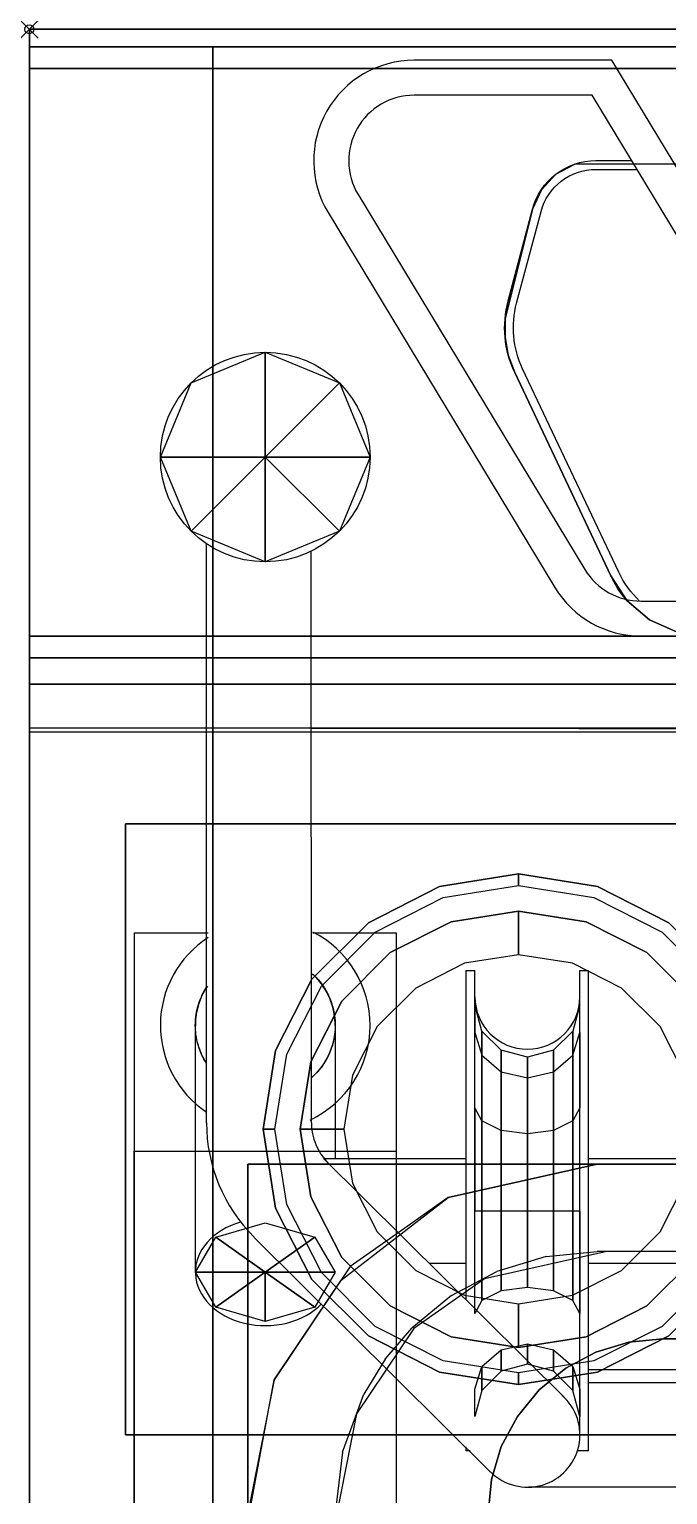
# Model space of a CAD drawing. Extents: x -1 to 430, y -1295 to 1.
# Drawn here: x 0 to 73.1, y -167.9 to 0 of the extents above; entities that cross this region are included whole.
import ezdxf

# ---------------------------------------------------------------- set-up
doc = ezdxf.new("R2010")
doc.units = 0
doc.header["$PDMODE"] = 35
doc.header["$PDSIZE"] = 1
doc.layers.get('0').update_dxf_attribs({"lineweight": 13})
for name, color, linetype in [('IQ_200_2D', 1, 'Continuous'), ('IQ_200_3D', 1, 'Continuous'), ('IQ_204_2D', 7, 'Continuous'), ('IQ_INS_3D', 3, 'Continuous')]:
    doc.layers.add(name, color=color, linetype=linetype)

# ---------------------------------------------------------------- blocks, each defined once
blk = doc.blocks.new('ELE-MC-BODY400X250')
at = {"layer": 'IQ_200_2D'}
for p, q in [((0, 0), (400, 0)), ((0, -855), (0, 0))]:
    blk.add_line(p, q, dxfattribs=at)
at = {"layer": 'IQ_200_3D'}
for points, invisible_edges in [([(0, -0.34, 862.22), (0, 0, 860.5), (400, 0, 860.5), (400, -0.34, 862.22)], 8), ([(0, 0, 853.7), (0, -0.13, 852.81), (400, -0.13, 852.81), (400, 0, 853.7)], 2), ([(0, -0.13, 852.81), (0, -0.54, 852.01), (400, -0.54, 852.01), (400, -0.13, 852.81)], 10), ([(0, -1.32, 863.68), (0, -0.34, 862.22), (400, -0.34, 862.22), (400, -1.32, 863.68)], 10), ([(0, -0.54, 852.01), (0, -1.19, 851.39), (400, -1.19, 851.39), (400, -0.54, 852.01)], 10), ([(0, -1.19, 851.39), (0, -2, 851), (400, -2, 851), (400, -1.19, 851.39)], 8), ([(0, -2.78, 864.66), (0, -1.32, 863.68), (400, -1.32, 863.68), (400, -2.78, 864.66)], 10), ([(0, -4.5, 865), (0, -2.78, 864.66), (400, -2.78, 864.66), (400, -4.5, 865)], 2), ([(0, -71.6, 864.58), (0, -69.5, 865), (400, -69.5, 865), (400, -71.6, 864.58)], 8), ([(0, -73.39, 863.39), (0, -71.6, 864.58), (400, -71.6, 864.58), (400, -73.39, 863.39)], 10), ([(0, -74.58, 861.6), (0, -73.39, 863.39), (400, -73.39, 863.39), (400, -74.58, 861.6)], 10), ([(0, -75, 859.5), (0, -74.58, 861.6), (400, -74.58, 861.6), (400, -75, 859.5)], 2), ([(0, -75.45, 854.59), (0, -75, 856.7), (400, -75, 856.7), (400, -75.45, 854.59)], 8), ([(0, -76.64, 852.78), (0, -75.45, 854.59), (400, -75.45, 854.59), (400, -76.64, 852.78)], 10), ([(0, -78.4, 851.53), (0, -76.64, 852.78), (400, -76.64, 852.78), (400, -78.4, 851.53)], 10), ([(0, -80.5, 851), (0, -78.4, 851.53), (400, -78.4, 851.53), (400, -80.5, 851)], 2)]:
    blk.add_3dface(points, dxfattribs=dict(at, invisible_edges=invisible_edges))
for points in [[(0, 0, 860.5), (0, 0, 853.7), (400, 0, 853.7), (400, 0, 860.5)], [(0, -855, 600), (0, -2, 600), (400, -2, 600), (400, -855, 600)], [(0, -2, 600), (0, -2, 851), (400, -2, 851), (400, -2, 600)], [(0, -855, 600), (0, -855, 851), (0, -2, 851), (0, -2, 600)], [(0, -69.5, 865), (0, -4.5, 865), (400, -4.5, 865), (400, -69.5, 865)], [(0, -75, 856.7), (0, -75, 859.5), (400, -75, 859.5), (400, -75, 856.7)]]:
    blk.add_3dface(points, dxfattribs=at)
at = {"layer": 'IQ_204_2D'}
blk.add_line((0, -80), (400, -80), dxfattribs=at)
at = {"layer": 'IQ_INS_3D'}
blk.add_point((0, 0), dxfattribs=at)
blk = doc.blocks.new('ELE-MC-FRYTOP2-400')
at = {"layer": 'IQ_200_3D'}
for points, invisible_edges in [([(0, -130, 850), (400, -130, 850), (400, -80.5, 850), (0, -80.5, 850)], 1), ([(65, -130, 850), (47.95, -133.82, 850), (42.33, -137.77, 850), (0, -130, 850)], 12), ([(42.33, -137.77, 850), (36.72, -141.72, 850), (28.04, -154.69, 850), (0, -130, 850)], 12), ([(28.04, -154.69, 850), (25, -170, 850), (0, -130, 850)], 10), ([(25, -170, 850), (0, -130, 850), (0, -855, 850), (25, -765, 850)], 5), ([(66.11, -140, 820), (52.08, -143.14, 820), (47.95, -133.82, 850), (65, -130, 850)], 10), ([(335, -130, 850), (333.89, -140, 820), (66.11, -140, 820), (65, -130, 850)], 5), ([(52.08, -143.14, 820), (43.99, -148.82, 820), (35.68, -143.27, 850), (47.95, -133.82, 850)], 10), ([(53.52, -142.28, 820), (64.85, -151.52, 820), (68.6, -150.38, 820), (59.15, -140.58, 820)], 5), ([(68.6, -150.38, 820), (59.15, -140.58, 820), (65, -140, 820), (72.5, -150, 820)], 5), ([(65, -140, 820), (72.5, -150, 820), (327.5, -150, 820), (335, -140, 820)], 5), ([(61.39, -153.37, 820), (48.33, -145.06, 820), (53.52, -142.28, 820), (64.85, -151.52, 820)], 5), ([(43.99, -148.82, 820), (37.46, -158.59, 820), (28.04, -154.69, 850), (35.68, -143.27, 850)], 10), ([(43.79, -148.79, 820), (58.36, -155.86, 820), (61.39, -153.37, 820), (48.33, -145.06, 820)], 5), ([(55.87, -158.89, 820), (40.74, -152.35, 820), (43.79, -148.79, 820), (58.36, -155.86, 820)], 5), ([(331.4, -150.38, 680), (68.6, -150.38, 680), (64.85, -151.52, 680), (335.15, -151.52, 680)], 5), ([(64.85, -151.52, 680), (64.85, -151.52, 820), (68.6, -150.38, 820), (68.6, -150.38, 680)], 5), ([(72.5, -150, 680), (327.5, -150, 680), (331.4, -150.38, 680), (68.6, -150.38, 680)], 4), ([(68.6, -150.38, 820), (68.6, -150.38, 680), (72.5, -150, 680), (72.5, -150, 820)], 1), ([(38.29, -156.34, 820), (54.02, -162.35, 820), (55.87, -158.89, 820), (40.74, -152.35, 820)], 5), ([(64.85, -151.52, 680), (335.15, -151.52, 680), (338.61, -153.37, 680), (61.39, -153.37, 680)], 5), ([(61.39, -153.37, 820), (61.39, -153.37, 680), (64.85, -151.52, 680), (64.85, -151.52, 820)], 5), ([(338.61, -153.37, 680), (61.39, -153.37, 680), (58.36, -155.86, 680), (341.64, -155.86, 680)], 5), ([(58.36, -155.86, 680), (58.36, -155.86, 820), (61.39, -153.37, 820), (61.39, -153.37, 680)], 5), ([(37.46, -158.59, 820), (35, -170.98, 820), (25, -170.98, 850), (28.04, -154.69, 850)], 10), ([(58.36, -155.86, 680), (341.64, -155.86, 680), (344.13, -158.89, 680), (55.87, -158.89, 680)], 5), ([(55.87, -158.89, 820), (55.87, -158.89, 680), (58.36, -155.86, 680), (58.36, -155.86, 820)], 5), ([(52.88, -166.1, 820), (35.83, -162.97, 820), (38.29, -156.34, 820), (54.02, -162.35, 820)], 5), ([(344.13, -158.89, 680), (55.87, -158.89, 680), (54.02, -162.35, 680), (345.98, -162.35, 680)], 5), ([(54.02, -162.35, 680), (54.02, -162.35, 820), (55.87, -158.89, 820), (55.87, -158.89, 680)], 5), ([(54.02, -162.35, 680), (345.98, -162.35, 680), (347.12, -166.1, 680), (52.88, -166.1, 680)], 5), ([(52.88, -166.1, 820), (52.88, -166.1, 680), (54.02, -162.35, 680), (54.02, -162.35, 820)], 5), ([(35, -170, 820), (52.5, -170, 820), (52.88, -166.1, 820), (35.83, -162.97, 820)], 5), ([(347.12, -166.1, 680), (52.88, -166.1, 680), (52.5, -170, 680), (347.5, -170, 680)], 5), ([(52.5, -170, 680), (52.5, -170, 820), (52.88, -166.1, 820), (52.88, -166.1, 680)], 4)]:
    blk.add_3dface(points, dxfattribs=dict(at, invisible_edges=invisible_edges))
for points in [[(25, -130, 850), (25, -130, 855), (375, -130, 855), (375, -130, 850)], [(25, -805, 850), (25, -805, 855), (25, -130, 855), (25, -130, 850)], [(72.5, -150, 820), (72.5, -150, 680), (327.5, -150, 680), (327.5, -150, 820)]]:
    blk.add_3dface(points, dxfattribs=at)
mesh = blk.add_polyface(dxfattribs=at)
corners = [(12, -818.5, 850), (12, -128.5, 850), (42, -128.5, 850), (42, -178.5, 850), (358, -178.5, 850), (358, -128.5, 850), (388, -128.5, 850), (388, -818.5, 850), (300, -818.5, 850), (300, -606.5, 850), (100, -606.5, 850), (100, -818.5, 850)]
mesh.append_faces([[corners[k] for k in face] for face in [(0, 3, 10, 11)]], dxfattribs={"vtx0": -1, "vtx1": -1})
mesh.append_faces([[corners[k] for k in face] for face in [(10, 3, 4, 9)]], dxfattribs={"vtx0": -1, "vtx2": -1})
mesh.append_faces([[corners[k] for k in face] for face in [(8, 9, 4, 7)]], dxfattribs={"vtx1": -1, "vtx2": -1})
mesh.append_faces([[corners[k] for k in face] for face in [(0, 1, 2, 3), (4, 5, 6, 7)]], dxfattribs={"vtx3": -1})
blk = doc.blocks.new('PQ-MC-LEG150')
at = {"layer": 'IQ_200_3D'}
for points in [[(-45, -35, 148), (-45, 35, 148), (45, 35, 148), (45, -35, 148)], [(-45, -35, 150), (45, -35, 150), (45, 35, 150), (-45, 35, 150)], [(-45, 35, 148), (-45, 35, 150), (45, 35, 150), (45, 35, 148)], [(-45, -35, 148), (-45, -35, 150), (-45, 35, 150), (-45, 35, 148)], [(45, -35, 148), (45, 35, 148), (45, 35, 150), (45, -35, 150)], [(-45, -35, 148), (45, -35, 148), (45, -35, 150), (-45, -35, 150)]]:
    blk.add_3dface(points, dxfattribs=at)
for points, invisible_edges in [([(-9.04, 27.82, 148), (-9.04, 27.82, 46), (0, 29.25, 46), (0, 29.25, 148)], 1), ([(-9.04, 27.82, 46), (-8.62, 26.54, 41), (0, 27.91, 41), (0, 29.25, 46)], 1), ([(0, 29.25, 148), (0, 29.25, 46), (9.04, 27.82, 46), (9.04, 27.82, 148)], 4), ([(0, 29.25, 46), (0, 27.91, 41), (8.62, 26.54, 41), (9.04, 27.82, 46)], 4), ([(-17.19, 23.66, 148), (-17.19, 23.66, 46), (-9.04, 27.82, 46), (-9.04, 27.82, 148)], 5), ([(-17.19, 23.66, 46), (-16.41, 22.58, 41), (-8.62, 26.54, 41), (-9.04, 27.82, 46)], 5), ([(9.04, 27.82, 46), (8.62, 26.54, 41), (16.41, 22.58, 41), (17.19, 23.66, 46)], 5), ([(9.04, 27.82, 148), (9.04, 27.82, 46), (17.19, 23.66, 46), (17.19, 23.66, 148)], 5), ([(-23.66, 17.19, 148), (-23.66, 17.19, 46), (-17.19, 23.66, 46), (-17.19, 23.66, 148)], 5), ([(-23.66, 17.19, 46), (-22.58, 16.41, 41), (-16.41, 22.58, 41), (-17.19, 23.66, 46)], 5), ([(-7.73, 23.78, 41), (-7.73, 23.78, 5), (-14.69, 20.23, 5), (-14.69, 20.23, 41)], 5), ([(-7.73, 23.78, 5), (-7.27, 22.38, 1.46), (-13.83, 19.04, 1.46), (-14.69, 20.23, 5)], 7), ([(0, 25, 41), (0, 25, 5), (-7.73, 23.78, 5), (-7.73, 23.78, 41)], 4), ([(0, 25, 5), (0, 23.54, 1.46), (-7.27, 22.38, 1.46), (-7.73, 23.78, 5)], 6), ([(0, 23.54, 1.46), (0, 20), (-6.18, 19.02), (-7.27, 22.38, 1.46)], 12), ([(7.73, 23.78, 41), (7.73, 23.78, 5), (0, 25, 5), (0, 25, 41)], 1), ([(7.73, 23.78, 5), (7.27, 22.38, 1.46), (0, 23.54, 1.46), (0, 25, 5)], 3), ([(7.27, 22.38, 1.46), (6.18, 19.02), (0, 20), (0, 23.54, 1.46)], 9), ([(14.69, 20.23, 5), (13.83, 19.04, 1.46), (7.27, 22.38, 1.46), (7.73, 23.78, 5)], 7), ([(14.69, 20.23, 41), (14.69, 20.23, 5), (7.73, 23.78, 5), (7.73, 23.78, 41)], 5), ([(17.19, 23.66, 46), (16.41, 22.58, 41), (22.58, 16.41, 41), (23.66, 17.19, 46)], 5), ([(17.19, 23.66, 148), (17.19, 23.66, 46), (23.66, 17.19, 46), (23.66, 17.19, 148)], 5), ([(-7.27, 22.38, 1.46), (-6.18, 19.02), (-11.76, 16.18), (-13.83, 19.04, 1.46)], 13), ([(13.83, 19.04, 1.46), (11.76, 16.18), (6.18, 19.02), (7.27, 22.38, 1.46)], 13), ([(-14.69, 20.23, 41), (-14.69, 20.23, 5), (-20.23, 14.69, 5), (-20.23, 14.69, 41)], 5), ([(-14.69, 20.23, 5), (-13.83, 19.04, 1.46), (-19.04, 13.83, 1.46), (-20.23, 14.69, 5)], 7), ([(20.23, 14.69, 5), (19.04, 13.83, 1.46), (13.83, 19.04, 1.46), (14.69, 20.23, 5)], 7), ([(20.23, 14.69, 41), (20.23, 14.69, 5), (14.69, 20.23, 5), (14.69, 20.23, 41)], 5), ([(-13.83, 19.04, 1.46), (-11.76, 16.18), (-16.18, 11.76), (-19.04, 13.83, 1.46)], 13), ([(19.04, 13.83, 1.46), (16.18, 11.76), (11.76, 16.18), (13.83, 19.04, 1.46)], 13), ([(-27.82, 9.04, 148), (-27.82, 9.04, 46), (-23.66, 17.19, 46), (-23.66, 17.19, 148)], 5), ([(-27.82, 9.04, 46), (-26.54, 8.62, 41), (-22.58, 16.41, 41), (-23.66, 17.19, 46)], 5), ([(23.66, 17.19, 46), (22.58, 16.41, 41), (26.54, 8.62, 41), (27.82, 9.04, 46)], 5), ([(23.66, 17.19, 148), (23.66, 17.19, 46), (27.82, 9.04, 46), (27.82, 9.04, 148)], 5), ([(-20.23, 14.69, 41), (-20.23, 14.69, 5), (-23.78, 7.73, 5), (-23.78, 7.73, 41)], 5), ([(-20.23, 14.69, 5), (-19.04, 13.83, 1.46), (-22.38, 7.27, 1.46), (-23.78, 7.73, 5)], 7), ([(-19.04, 13.83, 1.46), (-16.18, 11.76), (-19.02, 6.18), (-22.38, 7.27, 1.46)], 13), ([(22.38, 7.27, 1.46), (19.02, 6.18), (16.18, 11.76), (19.04, 13.83, 1.46)], 13), ([(23.78, 7.73, 5), (22.38, 7.27, 1.46), (19.04, 13.83, 1.46), (20.23, 14.69, 5)], 7), ([(23.78, 7.73, 41), (23.78, 7.73, 5), (20.23, 14.69, 5), (20.23, 14.69, 41)], 5), ([(-29.25, 0, 148), (-29.25, 0, 46), (-27.82, 9.04, 46), (-27.82, 9.04, 148)], 4), ([(-29.25, 0, 46), (-27.91, 0, 41), (-26.54, 8.62, 41), (-27.82, 9.04, 46)], 4), ([(27.82, 9.04, 46), (26.54, 8.62, 41), (27.91, 0, 41), (29.25, 0, 46)], 1), ([(27.82, 9.04, 148), (27.82, 9.04, 46), (29.25, 0, 46), (29.25, 0, 148)], 1), ([(-23.78, 7.73, 41), (-23.78, 7.73, 5), (-25, 0, 5), (-25, 0, 41)], 1), ([(-23.78, 7.73, 5), (-22.38, 7.27, 1.46), (-23.54, 0, 1.46), (-25, 0, 5)], 3), ([(-22.38, 7.27, 1.46), (-19.02, 6.18), (-20, 0), (-23.54, 0, 1.46)], 9), ([(23.54, 0, 1.46), (20, 0), (19.02, 6.18), (22.38, 7.27, 1.46)], 12), ([(25, 0, 5), (23.54, 0, 1.46), (22.38, 7.27, 1.46), (23.78, 7.73, 5)], 6), ([(25, 0, 41), (25, 0, 5), (23.78, 7.73, 5), (23.78, 7.73, 41)], 4), ([(-27.82, -9.04, 148), (-27.82, -9.04, 46), (-29.25, 0, 46), (-29.25, 0, 148)], 1), ([(-27.82, -9.04, 46), (-26.54, -8.62, 41), (-27.91, 0, 41), (-29.25, 0, 46)], 1), ([(-25, 0, 41), (-25, 0, 5), (-23.78, -7.73, 5), (-23.78, -7.73, 41)], 4), ([(-25, 0, 5), (-23.54, 0, 1.46), (-22.38, -7.27, 1.46), (-23.78, -7.73, 5)], 6), ([(-23.54, 0, 1.46), (-20, 0), (-19.02, -6.18), (-22.38, -7.27, 1.46)], 12), ([(22.38, -7.27, 1.46), (19.02, -6.18), (20, 0), (23.54, 0, 1.46)], 9), ([(23.78, -7.73, 5), (22.38, -7.27, 1.46), (23.54, 0, 1.46), (25, 0, 5)], 3), ([(23.78, -7.73, 41), (23.78, -7.73, 5), (25, 0, 5), (25, 0, 41)], 1), ([(29.25, 0, 46), (27.91, 0, 41), (26.54, -8.62, 41), (27.82, -9.04, 46)], 4), ([(29.25, 0, 148), (29.25, 0, 46), (27.82, -9.04, 46), (27.82, -9.04, 148)], 4), ([(-22.38, -7.27, 1.46), (-19.02, -6.18), (-16.18, -11.76), (-19.04, -13.83, 1.46)], 13), ([(19.04, -13.83, 1.46), (16.18, -11.76), (19.02, -6.18), (22.38, -7.27, 1.46)], 13), ([(-23.78, -7.73, 5), (-22.38, -7.27, 1.46), (-19.04, -13.83, 1.46), (-20.23, -14.69, 5)], 7), ([(-23.78, -7.73, 41), (-23.78, -7.73, 5), (-20.23, -14.69, 5), (-20.23, -14.69, 41)], 5), ([(20.23, -14.69, 5), (19.04, -13.83, 1.46), (22.38, -7.27, 1.46), (23.78, -7.73, 5)], 7), ([(20.23, -14.69, 41), (20.23, -14.69, 5), (23.78, -7.73, 5), (23.78, -7.73, 41)], 5), ([(-23.66, -17.19, 46), (-22.58, -16.41, 41), (-26.54, -8.62, 41), (-27.82, -9.04, 46)], 5), ([(-23.66, -17.19, 148), (-23.66, -17.19, 46), (-27.82, -9.04, 46), (-27.82, -9.04, 148)], 5), ([(27.82, -9.04, 46), (26.54, -8.62, 41), (22.58, -16.41, 41), (23.66, -17.19, 46)], 5), ([(27.82, -9.04, 148), (27.82, -9.04, 46), (23.66, -17.19, 46), (23.66, -17.19, 148)], 5), ([(-19.04, -13.83, 1.46), (-16.18, -11.76), (-11.76, -16.18), (-13.83, -19.04, 1.46)], 13), ([(13.83, -19.04, 1.46), (11.76, -16.18), (16.18, -11.76), (19.04, -13.83, 1.46)], 13), ([(-20.23, -14.69, 5), (-19.04, -13.83, 1.46), (-13.83, -19.04, 1.46), (-14.69, -20.23, 5)], 7), ([(-20.23, -14.69, 41), (-20.23, -14.69, 5), (-14.69, -20.23, 5), (-14.69, -20.23, 41)], 5), ([(14.69, -20.23, 5), (13.83, -19.04, 1.46), (19.04, -13.83, 1.46), (20.23, -14.69, 5)], 7), ([(14.69, -20.23, 41), (14.69, -20.23, 5), (20.23, -14.69, 5), (20.23, -14.69, 41)], 5), ([(-17.19, -23.66, 46), (-16.41, -22.58, 41), (-22.58, -16.41, 41), (-23.66, -17.19, 46)], 5), ([(-13.83, -19.04, 1.46), (-11.76, -16.18), (-6.18, -19.02), (-7.27, -22.38, 1.46)], 13), ([(7.27, -22.38, 1.46), (6.18, -19.02), (11.76, -16.18), (13.83, -19.04, 1.46)], 13), ([(23.66, -17.19, 46), (22.58, -16.41, 41), (16.41, -22.58, 41), (17.19, -23.66, 46)], 5), ([(-17.19, -23.66, 148), (-17.19, -23.66, 46), (-23.66, -17.19, 46), (-23.66, -17.19, 148)], 5), ([(23.66, -17.19, 148), (23.66, -17.19, 46), (17.19, -23.66, 46), (17.19, -23.66, 148)], 5), ([(-14.69, -20.23, 5), (-13.83, -19.04, 1.46), (-7.27, -22.38, 1.46), (-7.73, -23.78, 5)], 7), ([(-7.27, -22.38, 1.46), (-6.18, -19.02), (0, -20), (0, -23.54, 1.46)], 9), ([(0, -23.54, 1.46), (0, -20), (6.18, -19.02), (7.27, -22.38, 1.46)], 12), ([(7.73, -23.78, 5), (7.27, -22.38, 1.46), (13.83, -19.04, 1.46), (14.69, -20.23, 5)], 7), ([(-14.69, -20.23, 41), (-14.69, -20.23, 5), (-7.73, -23.78, 5), (-7.73, -23.78, 41)], 5), ([(7.73, -23.78, 41), (7.73, -23.78, 5), (14.69, -20.23, 5), (14.69, -20.23, 41)], 5), ([(-9.04, -27.82, 46), (-8.62, -26.54, 41), (-16.41, -22.58, 41), (-17.19, -23.66, 46)], 5), ([(-7.73, -23.78, 5), (-7.27, -22.38, 1.46), (0, -23.54, 1.46), (0, -25, 5)], 3), ([(0, -25, 5), (0, -23.54, 1.46), (7.27, -22.38, 1.46), (7.73, -23.78, 5)], 6), ([(17.19, -23.66, 46), (16.41, -22.58, 41), (8.62, -26.54, 41), (9.04, -27.82, 46)], 5), ([(-9.04, -27.82, 148), (-9.04, -27.82, 46), (-17.19, -23.66, 46), (-17.19, -23.66, 148)], 5), ([(-7.73, -23.78, 41), (-7.73, -23.78, 5), (0, -25, 5), (0, -25, 41)], 1), ([(0, -25, 41), (0, -25, 5), (7.73, -23.78, 5), (7.73, -23.78, 41)], 4), ([(17.19, -23.66, 148), (17.19, -23.66, 46), (9.04, -27.82, 46), (9.04, -27.82, 148)], 5), ([(0, -29.25, 46), (0, -27.91, 41), (-8.62, -26.54, 41), (-9.04, -27.82, 46)], 4), ([(9.04, -27.82, 46), (8.62, -26.54, 41), (0, -27.91, 41), (0, -29.25, 46)], 1), ([(0, -29.25, 148), (0, -29.25, 46), (-9.04, -27.82, 46), (-9.04, -27.82, 148)], 4), ([(9.04, -27.82, 148), (9.04, -27.82, 46), (0, -29.25, 46), (0, -29.25, 148)], 1)]:
    blk.add_3dface(points, dxfattribs=dict(at, invisible_edges=invisible_edges))
blk = doc.blocks.new('ELE-MC-BODY400X600')
at = {"layer": 'IQ_200_3D', "invisible_edges": 8}
for points in [[(0, -72, 449), (0, -2, 449), (0, -2, 600), (0, -855, 600)], [(21, -72, 449), (21, -2, 449), (21, -2, 600), (21, -855, 600)], [(0, -855, 600), (0, -855, 150), (0, -72, 150), (0, -72, 449)], [(21, -855, 600), (21, -855, 150), (21, -72, 150), (21, -72, 449)]]:
    blk.add_3dface(points, dxfattribs=at)
at = {"layer": 'IQ_200_3D'}
for points in [[(0, -72, 449), (21, -72, 449), (21, -2, 449), (0, -2, 449)], [(21, -2, 449), (0, -2, 449), (0, -2, 600), (21, -2, 600)], [(21, -2, 555), (379, -2, 555), (379, -2, 449), (21, -2, 449)], [(379, -2, 449), (21, -2, 449), (21, -72, 449), (379, -72, 449)], [(21, -2, 555), (379, -2, 555), (379, -2, 600), (21, -2, 600)], [(379, -855, 555), (21, -855, 555), (21, -2, 555), (379, -2, 555)], [(0, -72, 150), (21, -72, 150), (21, -72, 449), (0, -72, 449)], [(0, -855, 150), (21, -855, 150), (21, -72, 150), (0, -72, 150)], [(21, -72, 449), (379, -72, 449), (379, -72, 195), (21, -72, 195)], [(21, -72, 150), (379, -72, 150), (379, -72, 195), (21, -72, 195)], [(21, -855, 195), (379, -855, 195), (379, -72, 195), (21, -72, 195)], [(21, -855, 150), (379, -855, 150), (379, -72, 150), (21, -72, 150)]]:
    blk.add_3dface(points, dxfattribs=at)
blk.add_blockref('PQ-MC-LEG150', (56, -126))
blk = doc.blocks.new('ELE-MC-CAMINOALTOGRIGLIA')
at = {"layer": 'IQ_200_3D'}
for points in [[(-139.73, 52.91), (-139.73, 52.91, 304.57), (-137.58, 54.06, 304.57), (-137.58, 54.06)], [(-137.58, 54.06, 334.91), (-137.58, 54.06), (135.16, 54.46), (135.16, 54.46, 334.91)], [(-141.4, 51.12, 304.57), (-141.4, 51.12), (-139.73, 52.91), (-139.73, 52.91, 304.57)], [(-142.41, 48.89), (-142.41, 48.89, 304.57), (-141.4, 51.12, 304.57), (-141.4, 51.12)], [(-145.56, 36.33, 304.57), (-145.56, 36.33), (-142.41, 48.89), (-142.41, 48.89, 304.57)], [(-145.55, 34.23), (-145.55, 34.23, 304.57), (-145.56, 36.33, 304.57), (-145.56, 36.33)], [(-145.18, 32.16, 304.57), (-145.18, 32.16), (-145.55, 34.23), (-145.55, 34.23, 304.57)], [(-144.45, 30.19), (-144.45, 30.19, 304.57), (-145.18, 32.16, 304.57), (-145.18, 32.16)], [(-133.45, 6.88, 304.57), (-133.45, 6.88), (-144.45, 30.19), (-144.45, 30.19, 304.57)], [(-131.6, 4.06), (-131.6, 4.06, 304.57), (-133.45, 6.88, 304.57), (-133.45, 6.88)], [(-129.03, 1.86, 304.57), (-129.03, 1.86), (-131.6, 4.06), (-131.6, 4.06, 304.57)], [(-125.95, 0.48), (-125.95, 0.48, 304.57), (-129.03, 1.86, 304.57), (-129.03, 1.86)]]:
    blk.add_3dface(points, dxfattribs=at)
blk = doc.blocks.new('ELE_MC_LIFT')
at = {"layer": 'IQ_204_2D'}
for p, q in [((-6.72, -76.25), (-6.72, -9.94)), ((5.28, -76.25), (5.27, -10.78)), ((23, -96.51), (23, -58.83)), ((23, -58.83), (24, -58.83)), ((24, -97.5), (24, -58.83)), ((36, -112), (36, -58.83)), ((36, -58.83), (37, -58.83)), ((37, -113.83), (37, -58.83)), ((6.59, -80.26), (6.59, -80.26)), ((6.66, -80.33), (23, -80.33)), ((37, -80.33), (309, -80.33)), ((-1.26, -89.38), (25.79, -116.26)), ((18.78, -92.33), (23, -92.33)), ((37, -92.33), (309, -92.33)), ((37, -104.5), (309, -104.5)), ((23, -113.83), (23, -113.39)), ((23.45, -113.83), (23, -113.83)), ((37, -113.83), (35.71, -113.83))]:
    blk.add_line(p, q, dxfattribs=at)
blk.add_lwpolyline([(6.66, -80.33), (34.27, -107.78)], dxfattribs=at)
blk.add_circle((0, 0), 12, dxfattribs=at)
for centre, radius, start, end in [((0, -65.1), 12, 123.0909, 235.9181), ((0, -65.1), 12, 0, 63.0428), ((0, -65.1), 8, 29.9695, 36.294), ((30, -61.83), 6, 180, 0), ((0, -65.1), 8, 16.1512, 21.0701), ((0, -65.1), 12, 295.3997, 0), ((11.78, -76.25), 18.5, 180, 225.1831), ((11.78, -76.25), 6.5, 180, 225.1831), ((30.02, -112), 6, 225.1831, 48.856)]:
    blk.add_arc(centre, radius, start, end, dxfattribs=at)
blk.add_ellipse((0, -93.37), major_axis=(8, 0), ratio=0.765763, start_param=1.931882, end_param=5.648244, dxfattribs=at)
for points, knots in [([(5.39, -59.19), (5.88, -59.63), (6.31, -60.13), (7.14, -61.39), (7.5, -62.18), (7.94, -63.83), (8.04, -64.7), (7.95, -66.29), (7.8, -67.03), (7.29, -68.51), (6.89, -69.25), (6.06, -70.35), (5.68, -70.76), (5.27, -71.12)], [8.279466, 8.279466, 8.279466, 8.279466, 10.228515, 10.228515, 12.785442, 12.785442, 15.343821, 15.343821, 17.562101, 17.562101, 20.042521, 20.042521, 21.681974, 21.681974, 21.681974, 21.681974]), ([(5.39, -59.19), (5.69, -59.47), (5.97, -59.76), (6.76, -60.74), (7.2, -61.5), (7.79, -63.1), (7.96, -63.96), (8, -64.85), (8, -64.9), (8, -64.99), (8, -65.02), (8, -65.07), (8, -65.08), (8, -65.09), (8, -65.09), (8, -65.09), (8, -65.09), (8, -65.09), (8, -65.1), (8, -65.1), (8, -65.1), (8, -65.14), (8, -65.1), (8, -65.1), (8, -65.1), (8, -65.1), (8, -65.1), (8, -65.1), (8, -65.1), (8, -65.1), (8, -65.1), (8, -65.1), (8, -65.1), (8, -65.1), (8, -65.1), (8, -65.1), (8, -65.1), (8, -65.1), (8, -65.1), (8, -65.1), (8, -65.1), (8, -65.1), (8, -65.1), (8, -65.1), (8, -65.1), (8, -65.1), (8, -65.1), (8, -65.1), (8, -65.1), (8, -65.1), (8, -65.1), (8, -65.1), (8, -65.1), (8, -65.1), (8, -65.1), (8, -65.1), (8, -65.1), (8, -65.1), (8, -65.1), (8, -65.1), (8, -65.1), (8, -65.08), (8, -65.06), (8, -64.97), (8, -64.89), (7.99, -64.73), (7.99, -64.65), (7.97, -64.45), (7.96, -64.32), (7.92, -63.98), (7.89, -63.76), (7.75, -63.07), (7.62, -62.6), (7.13, -61.36), (6.68, -60.61), (5.9, -59.69), (5.66, -59.43), (5.39, -59.19)], [509.55082, 509.55082, 509.55082, 509.55082, 510.763486, 510.763486, 513.32004, 513.32004, 515.877696, 515.877696, 516.021622, 516.021622, 516.129933, 516.129933, 516.168617, 516.168617, 516.172558, 516.172558, 516.173051, 516.173051, 516.180019, 516.180019, 516.180512, 516.180512, 516.435342, 516.435342, 516.638939, 516.638939, 516.791638, 516.791638, 517.020685, 517.020685, 517.023369, 517.023369, 517.023862, 517.023862, 517.024354, 517.024354, 517.024847, 517.024847, 517.025093, 517.025093, 517.025109, 517.025109, 517.025142, 517.025142, 517.041059, 517.041059, 517.04894, 517.04894, 517.052881, 517.052881, 517.054852, 517.054852, 517.056822, 517.056822, 517.056946, 517.056946, 517.056961, 517.056961, 517.057085, 517.057085, 517.072961, 517.072961, 517.199306, 517.199306, 517.531265, 517.531265, 517.801209, 517.801209, 518.182709, 518.182709, 518.859503, 518.859503, 520.304491, 520.304491, 522.863274, 522.863274, 523.922952, 523.922952, 523.922952, 523.922952]), ([(5.39, -59.19), (5.98, -59.73), (6.5, -60.36), (7.33, -61.79), (7.65, -62.6), (8, -64.27), (8.05, -65.14), (7.9, -66.47), (7.8, -66.95), (7.66, -67.42)], [41.089797, 41.089797, 41.089797, 41.089797, 43.479745, 43.479745, 46.038351, 46.038351, 48.595756, 48.595756, 50.054101, 50.054101, 50.054101, 50.054101]), ([(-6.71, -69.46), (-6.72, -69.44), (-6.73, -69.43), (-7.2, -68.69), (-7.55, -67.89), (-7.96, -66.24), (-8.04, -65.37), (-7.92, -63.67), (-7.71, -62.82), (-7.18, -61.53), (-6.92, -61.05), (-6.61, -60.6)], [35.333462, 35.333462, 35.333462, 35.333462, 35.390913, 35.390913, 37.94861, 37.94861, 40.506813, 40.506813, 43.059528, 43.059528, 44.680902, 44.680902, 44.680902, 44.680902]), ([(-6.71, -69.46), (-7, -69), (-7.25, -68.52), (-7.76, -67.22), (-7.94, -66.37), (-8.03, -64.68), (-7.94, -63.83), (-7.54, -62.32), (-7.25, -61.64), (-6.8, -60.88), (-6.71, -60.74), (-6.61, -60.6)], [486.551162, 486.551162, 486.551162, 486.551162, 488.165679, 488.165679, 490.723395, 490.723395, 493.231094, 493.231094, 495.409062, 495.409062, 495.902478, 495.902478, 495.902478, 495.902478]), ([(-6.71, -69.46), (-7.14, -68.8), (-7.47, -68.06), (-7.93, -66.48), (-8.03, -65.61), (-7.96, -63.91), (-7.78, -63.05), (-7.26, -61.68), (-6.97, -61.12), (-6.61, -60.6)], [18.092227, 18.092227, 18.092227, 18.092227, 20.46015, 20.46015, 23.018324, 23.018324, 25.575954, 25.575954, 27.438375, 27.438375, 27.438375, 27.438375]), ([(-6.61, -60.6), (-6.73, -60.77), (-6.84, -60.95), (-7.37, -61.86), (-7.67, -62.68), (-7.88, -63.72), (-7.92, -63.93), (-7.96, -64.28), (-7.97, -64.44), (-7.99, -64.63), (-7.99, -64.69), (-7.99, -64.77), (-7.99, -64.81), (-8, -64.89), (-8, -64.93), (-8, -64.99), (-8, -65.01), (-8, -65.05), (-8, -65.06), (-8, -65.07), (-8, -65.08), (-8, -65.09), (-8, -65.09), (-8, -65.09), (-8, -65.09), (-8, -65.09), (-8, -65.09), (-8, -65.09), (-8, -65.09), (-8, -65.1), (-8, -65.1), (-8, -65.1), (-8, -65.1), (-8, -65.11), (-8, -65.1), (-8, -65.1), (-8, -65.1), (-8, -65.1), (-8, -65.1), (-8, -65.1), (-8, -65.1), (-8, -65.1), (-8, -65.1), (-8, -65.1), (-8, -65.1), (-8, -65.1), (-8, -65.1), (-8, -65.1), (-8, -65.1), (-8, -65.1), (-8, -65.1), (-8, -65.1), (-8, -65.1), (-8, -65.1), (-8, -65.1), (-8, -65.1), (-8, -65.1), (-8, -65.1), (-8, -65.1), (-8, -65.1), (-8, -65.1), (-8, -65.1), (-8, -65.1), (-8, -65.1), (-8, -65.1), (-8, -65.1), (-8, -65.1), (-8, -65.11), (-8, -65.11), (-8, -65.12), (-8, -65.12), (-8, -65.13), (-8, -65.14), (-8, -65.14), (-8, -65.14), (-8, -65.15), (-8, -65.15), (-8, -65.15), (-8, -65.15), (-8, -65.15), (-8, -65.15), (-8, -65.15)], [537.571305, 537.571305, 537.571305, 537.571305, 538.186213, 538.186213, 540.74355, 540.74355, 541.36864, 541.36864, 541.830701, 541.830701, 541.998943, 541.998943, 542.137914, 542.137914, 542.33303, 542.33303, 542.528577, 542.528577, 542.689187, 542.689187, 542.749352, 542.749352, 542.839611, 542.839611, 542.840112, 542.840112, 542.842094, 542.842094, 542.8431, 542.8431, 542.874632, 542.874632, 542.875155, 542.875155, 543.128306, 543.128306, 543.490418, 543.490418, 544.576754, 544.576754, 547.83576, 547.83576, 551.931531, 551.931531, 553.979417, 553.979417, 555.00336, 555.00336, 555.515331, 555.515331, 555.643324, 555.643324, 555.739319, 555.739319, 555.757319, 555.757319, 555.757492, 555.757492, 555.759462, 555.759462, 555.763678, 555.763678, 555.771935, 555.771935, 555.787944, 555.787944, 555.819489, 555.819489, 555.882544, 555.882544, 555.929835, 555.929835, 556.000772, 556.000772, 556.027373, 556.027373, 556.031314, 556.031314, 556.031438, 556.031438, 556.031931, 556.031931, 556.031931, 556.031931]), ([(-8, -93.37), (-8, -93.37), (-8, -93.37), (-8, -93.37), (-8, -93.37), (-8, -93.36), (-8, -93.36), (-8, -93.35), (-8, -93.34), (-8, -93.21), (-8, -93.09), (-8, -92.78), (-8, -92.58), (-8, -91.73), (-8, -91.07), (-8, -89.32), (-8, -88.23), (-8, -83.49), (-8, -79.84), (-8, -74.98), (-8, -73.76), (-8, -71.54), (-8, -70.52), (-8, -68.78), (-8, -68.03), (-8, -66.76), (-8, -66.25), (-8, -65.52), (-8, -65.28), (-8, -65.14), (-8, -65.11), (-8, -65.1), (-8, -65.1), (-8, -65.1), (-8, -65.1), (-8, -65.1), (-8, -65.1), (-8, -65.1), (-8, -65.1), (-8, -65.1), (-8, -65.1), (-8, -65.1), (-8, -65.1), (-8, -65.1), (-8, -65.1), (-8, -65.1), (-8, -65.1), (-8, -65.1), (-8, -65.1), (-8, -65.1), (-8, -65.1), (-8, -65.1), (-8, -65.1), (-8, -65.1), (-8, -65.1), (-8, -65.1), (-8, -65.1), (-8, -65.1), (-8, -65.1), (-8, -65.1), (-8, -65.1), (-8, -65.1), (-8, -65.1), (-8, -65.1), (-8, -65.1), (-8, -65.1), (-8, -65.1), (-8, -65.1), (-8, -65.1), (-8, -65.1), (-8, -65.1), (-8, -65.1), (-8, -65.1), (-8, -65.1), (-8, -65.1), (-8, -65.1), (-8, -65.1), (-8, -65.1), (-8, -65.1), (-8, -65.1), (-8, -65.1), (-8, -65.1), (-8, -65.1), (-8, -65.1), (-8, -65.1), (-8, -65.1), (-8, -65.1), (-8, -65.13), (-8, -65.12), (-8, -65.09), (-8, -65.1), (-8, -65.1), (-8, -65.1), (-8, -65.1), (-8, -65.1), (-8, -65.1), (-8, -65.1), (-8, -65.1), (-8, -65.1), (-8, -65.1), (-8, -65.1), (-8, -65.1), (-8, -65.1), (-8, -65.1)], [0, 0, 0, 0, 0.000488, 0.000488, 0.002441, 0.002441, 0.018066, 0.018066, 0.0594, 0.0594, 0.610509, 0.610509, 1.529025, 1.529025, 4.590743, 4.590743, 9.693608, 9.693608, 26.703157, 26.703157, 32.373007, 32.373007, 37.06449, 37.06449, 41.760605, 41.760605, 46.457516, 46.457516, 50.972703, 50.972703, 52.47326, 52.47326, 52.973335, 52.973335, 52.985012, 52.985012, 53.008364, 53.008364, 53.055068, 53.055068, 53.148478, 53.148478, 53.335297, 53.335297, 53.708936, 53.708936, 54.208936, 54.208936, 54.224561, 54.224561, 54.232373, 54.232373, 54.263623, 54.263623, 54.350421, 54.350421, 54.813343, 54.813343, 57.087964, 57.087964, 58.225273, 58.225273, 58.331895, 58.331895, 58.456895, 58.456895, 58.706896, 58.706896, 59.456896, 59.456896, 60.581896, 60.581896, 61.164199, 61.164199, 61.382563, 61.382563, 61.423506, 61.423506, 61.431319, 61.431319, 61.439132, 61.439132, 61.440109, 61.440109, 61.441299, 61.441299, 61.441422, 61.441422, 62.443347, 62.443347, 63.792199, 63.792199, 64.297829, 64.297829, 64.392634, 64.392634, 64.517634, 64.517634, 65.017634, 65.017634, 66.517634, 66.517634, 69.921263, 69.921263, 69.921263, 69.921263]), ([(-8, -93.37), (-8, -93.15), (-8, -92.94), (-8, -92.47), (-8, -92.21), (-8, -91.64), (-8, -91.33), (-8, -90.66), (-8, -90.29), (-8, -89.47), (-8, -89.03), (-8, -88.05), (-8, -87.51), (-8, -86.34), (-8, -85.7), (-8, -84.29), (-8, -83.52), (-8, -81.83), (-8, -80.91), (-8, -78.88), (-8, -77.78), (-8, -75.35), (-8, -74.02), (-8, -70.69), (-8, -68.77), (-8, -66.77), (-8, -66.2), (-8, -65.45), (-8, -65.23), (-8, -65.12), (-8, -65.1), (-8, -65.1), (-8, -65.1), (-8, -65.1), (-8, -65.1), (-8, -65.1), (-8, -65.1), (-8, -65.1), (-8, -65.1), (-8, -65.1), (-8, -65.1), (-8, -65.1), (-8, -65.1), (-8, -65.1), (-8, -65.1), (-8, -65.1)], [0, 0, 0, 0, 1, 1, 2.2, 2.2, 3.64, 3.64, 5.368, 5.368, 7.4416, 7.4416, 9.92992, 9.92992, 12.915904, 12.915904, 16.499085, 16.499085, 20.798902, 20.798902, 25.958682, 25.958682, 32.150419, 32.150419, 41.492819, 41.492819, 46.749431, 46.749431, 51.442545, 51.442545, 52.773481, 52.773481, 52.898221, 52.898221, 52.921609, 52.921609, 52.925994, 52.925994, 52.929119, 52.929119, 52.929901, 52.929901, 52.930096, 52.930096, 52.930194, 52.930194, 52.930194, 52.930194]), ([(8, -65.1), (8, -65.1), (8, -65.1), (8, -65.1), (8, -65.1), (8, -65.1), (8, -65.1), (8, -65.1), (8, -65.1), (8, -65.1), (8, -65.1), (8, -65.1), (8, -65.1), (8, -65.1), (8, -65.1), (8, -65.1), (8, -65.1), (8, -65.1), (8, -65.11), (8, -65.13), (8, -65.15), (8, -65.24), (8, -65.34), (8, -65.72), (8, -66.12), (8, -67.25), (8, -68.05), (8, -70.3), (8, -71.96), (8, -74.9), (8, -76.23), (8, -78.01), (8, -78.46), (8, -79.27), (8, -79.64), (8, -80.12), (8, -80.22), (8, -80.33)], [0, 0, 0, 0, 0.000049, 0.000049, 0.000147, 0.000147, 0.000342, 0.000342, 0.000732, 0.000732, 0.001514, 0.001514, 0.003076, 0.003076, 0.018525, 0.018525, 0.059721, 0.059721, 0.938692, 0.938692, 2.110768, 2.110768, 4.452429, 4.452429, 9.143759, 9.143759, 14.693288, 14.693288, 22.165041, 22.165041, 28.385841, 28.385841, 30.459441, 30.459441, 32.187441, 32.187441, 32.68479, 32.68479, 32.68479, 32.68479]), ([(7.66, -67.42), (7.48, -68), (7.24, -68.56), (6.52, -69.82), (5.97, -70.5), (5.31, -71.08), (5.29, -71.1), (5.27, -71.12)], [468.459032, 468.459032, 468.459032, 468.459032, 470.260304, 470.260304, 472.819316, 472.819316, 472.899699, 472.899699, 472.899699, 472.899699]), ([(7.66, -67.42), (7.41, -68.23), (7.03, -69.02), (6.17, -70.23), (5.74, -70.7), (5.27, -71.12)], [0, 0, 0, 0, 2.555466, 2.555466, 4.439551, 4.439551, 4.439551, 4.439551]), ([(37, -106), (37.35, -106), (37.71, -106), (39.32, -106), (40.68, -106), (47.08, -106), (52.14, -106), (63.92, -106), (70.64, -106), (91.62, -106), (105.86, -106), (124.85, -106), (129.6, -106), (138.3, -106), (142.26, -106), (149.51, -106), (152.81, -106), (158.85, -106), (161.6, -106), (166.64, -106), (168.92, -106), (173.12, -106), (175.03, -106), (178.53, -106), (180.12, -106), (183.03, -106), (184.36, -106), (186.79, -106), (187.89, -106), (189.92, -106), (190.84, -106), (192.52, -106), (193.29, -106), (194.69, -106), (195.33, -106), (196.51, -106), (197.04, -106), (198.01, -106), (198.46, -106), (199.27, -106), (199.64, -106), (200.32, -106), (200.63, -106), (201.19, -106), (201.45, -106), (201.92, -106), (202.13, -106), (202.53, -106), (202.7, -106), (203.03, -106), (203.18, -106), (203.45, -106), (203.58, -106), (203.8, -106), (203.91, -106), (204.1, -106), (204.18, -106), (204.34, -106), (204.41, -106), (204.54, -106), (204.6, -106), (204.71, -106), (204.76, -106), (204.85, -106), (204.89, -106), (204.97, -106), (205, -106), (205.07, -106), (205.1, -106), (205.15, -106), (205.17, -106), (205.22, -106), (205.24, -106), (205.27, -106), (205.29, -106), (205.64, -106), (205.97, -106), (206.71, -106), (207.11, -106), (207.99, -106), (208.47, -106), (209.52, -106), (210.1, -106), (212.4, -106), (214.13, -106), (221.04, -106), (226.23, -106), (246.96, -106), (262.52, -106), (282.73, -106), (287.4, -106), (295.56, -106), (299.06, -106), (303.89, -106), (305.23, -106), (307.37, -106), (308.21, -106), (309, -106)], [22.706638, 22.706638, 22.706638, 22.706638, 23.911882, 23.911882, 28.012558, 28.012558, 43.152772, 43.152772, 63.339659, 63.339659, 106.067396, 106.067396, 120.309975, 120.309975, 132.17879, 132.17879, 142.06947, 142.06947, 150.311703, 150.311703, 157.180231, 157.180231, 162.904004, 162.904004, 167.673815, 167.673815, 171.648657, 171.648657, 174.961026, 174.961026, 177.721333, 177.721333, 180.021589, 180.021589, 181.938469, 181.938469, 183.535869, 183.535869, 184.867036, 184.867036, 185.976341, 185.976341, 186.900762, 186.900762, 187.671114, 187.671114, 188.313073, 188.313073, 188.848039, 188.848039, 189.293844, 189.293844, 189.665348, 189.665348, 189.974935, 189.974935, 190.232924, 190.232924, 190.447915, 190.447915, 190.627074, 190.627074, 190.776373, 190.776373, 190.900789, 190.900789, 191.004469, 191.004469, 191.090869, 191.090869, 191.162869, 191.162869, 191.222869, 191.222869, 191.272869, 191.272869, 192.272869, 192.272869, 193.472869, 193.472869, 194.912869, 194.912869, 196.640869, 196.640869, 201.824869, 201.824869, 217.376869, 217.376869, 264.032869, 264.032869, 278.029669, 278.029669, 288.527269, 288.527269, 292.498228, 292.498228, 295.222081, 295.222081, 295.222081, 295.222081]), ([(60.9, -118), (59.92, -118), (58.95, -118), (54.47, -118), (50.98, -118), (46.17, -118), (44.86, -118), (42.56, -118), (41.56, -118), (39.46, -118), (38.35, -118), (36.41, -118), (35.55, -118), (34.03, -118), (33.36, -118), (32.79, -118), (32.77, -118), (32.75, -118), (32.73, -118), (32.72, -118), (32.71, -118), (31.85, -118), (30.98, -118), (30.12, -118)], [271.065551, 271.065551, 271.065551, 271.065551, 273.993956, 273.993956, 284.486538, 284.486538, 288.421256, 288.421256, 291.382341, 291.382341, 294.852177, 294.852177, 297.98005, 297.98005, 301.111939, 301.111939, 301.224896, 301.224896, 301.224896, 301.294556, 301.294556, 301.294556, 306.306858, 306.306858, 306.306858, 306.306858])]:
    blk.add_open_spline(points, degree=3, knots=knots, dxfattribs=at)
at = {"layer": 'IQ_200_3D'}
mesh = blk.add_polyface(dxfattribs=at)
corners = [(0, 0, 987.16), (-12, 0, 987.16), (-8.49, 8.49, 987.16), (0, 12, 987.16), (8.49, 8.49, 987.16), (12, 0, 987.16), (8.49, -8.49, 987.16), (0, -12, 987.16), (-8.49, -8.49, 987.16)]
mesh.append_faces([[corners[k] for k in face] for face in [(0, 8, 1)]], dxfattribs={"vtx0": -1})
mesh.append_faces([[corners[k] for k in face] for face in [(0, 3, 4), (0, 4, 5), (0, 5, 6), (0, 6, 7), (0, 7, 8)]], dxfattribs={"vtx0": -1, "vtx2": -1})
mesh.append_faces([[corners[k] for k in face] for face in [(0, 1, 2, 3)]], dxfattribs={"vtx3": -1})
mesh = blk.add_polyface(dxfattribs=at)
corners = [(24, -62.75, 925), (24.8, -65.75, 925), (27, -67.94, 925), (30, -68.75, 925), (33, -67.94, 925), (35.2, -65.75, 925), (36, -62.75, 925), (24, -65.91, 936.79), (24.8, -68.5, 935.29), (27, -70.41, 934.19), (30, -71.1, 933.79), (33, -70.41, 934.19), (35.2, -68.5, 935.29), (36, -65.91, 936.79)]
mesh.append_faces([[corners[k] for k in face] for face in [(1, 8, 9, 2), (2, 9, 10, 3), (3, 10, 11, 4), (4, 11, 12, 5), (5, 12, 13, 6)]], dxfattribs={"vtx0": -1, "vtx2": -1})
mesh.append_faces([[corners[k] for k in face] for face in [(0, 7, 8, 1)]], dxfattribs={"vtx2": -1})
mesh = blk.add_polyface(dxfattribs=at)
corners = [(24, -74.54, 904.58), (24.8, -76.04, 907.17), (27, -77.14, 909.08), (30, -77.54, 909.77), (33, -77.14, 909.08), (35.2, -76.04, 907.17), (36, -74.54, 904.58), (24, -65.91, 913.21), (24.8, -68.5, 914.71), (27, -70.41, 915.81), (30, -71.1, 916.21), (33, -70.41, 915.81), (35.2, -68.5, 914.71), (36, -65.91, 913.21)]
mesh.append_faces([[corners[k] for k in face] for face in [(1, 8, 9, 2), (2, 9, 10, 3), (3, 10, 11, 4), (4, 11, 12, 5), (5, 12, 13, 6)]], dxfattribs={"vtx0": -1, "vtx2": -1})
mesh.append_faces([[corners[k] for k in face] for face in [(0, 7, 8, 1)]], dxfattribs={"vtx2": -1})
mesh = blk.add_polyface(dxfattribs=at)
corners = [(24, -74.54, 945.42), (24.8, -76.04, 942.83), (27, -77.14, 940.92), (30, -77.54, 940.23), (33, -77.14, 940.92), (35.2, -76.04, 942.83), (36, -74.54, 945.42), (24, -86.33, 948.58), (24.8, -86.33, 945.58), (27, -86.33, 943.39), (30, -86.33, 942.58), (33, -86.33, 943.39), (35.2, -86.33, 945.58), (36, -86.33, 948.58)]
mesh.append_faces([[corners[k] for k in face] for face in [(1, 8, 9, 2), (2, 9, 10, 3), (3, 10, 11, 4), (4, 11, 12, 5), (5, 12, 13, 6)]], dxfattribs={"vtx0": -1, "vtx2": -1})
mesh.append_faces([[corners[k] for k in face] for face in [(0, 7, 8, 1)]], dxfattribs={"vtx2": -1})
mesh = blk.add_polyface(dxfattribs=at)
corners = [(24, -98.12, 904.58), (24.8, -96.62, 907.17), (27, -95.52, 909.08), (30, -95.12, 909.77), (33, -95.52, 909.08), (35.2, -96.62, 907.17), (36, -98.12, 904.58), (24, -86.33, 901.42), (24.8, -86.33, 904.42), (27, -86.33, 906.61), (30, -86.33, 907.42), (33, -86.33, 906.61), (35.2, -86.33, 904.42), (36, -86.33, 901.42)]
mesh.append_faces([[corners[k] for k in face] for face in [(1, 8, 9, 2), (2, 9, 10, 3), (3, 10, 11, 4), (4, 11, 12, 5), (5, 12, 13, 6)]], dxfattribs={"vtx0": -1, "vtx2": -1})
mesh.append_faces([[corners[k] for k in face] for face in [(0, 7, 8, 1)]], dxfattribs={"vtx2": -1})
mesh = blk.add_polyface(dxfattribs=at)
corners = [(0, -93.37, 933.63), (-5.66, -89.37, 937.63), (0, -87.71, 939.28), (5.66, -89.37, 937.63), (8, -93.37, 933.63), (5.66, -97.37, 929.63), (0, -99.02, 927.97), (-5.66, -97.37, 929.63), (-8, -93.37, 933.63)]
mesh.append_faces([[corners[k] for k in face] for face in [(0, 1, 0)]], dxfattribs={"vtx0": -1})
mesh.append_faces([[corners[k] for k in face] for face in [(0, 3, 4), (0, 4, 5), (0, 5, 6), (0, 6, 7), (0, 7, 8), (0, 8, 1)]], dxfattribs={"vtx0": -1, "vtx2": -1})
mesh.append_faces([[corners[k] for k in face] for face in [(0, 1, 2, 3)]], dxfattribs={"vtx3": -1})
mesh = blk.add_polyface(dxfattribs=at)
corners = [(24, -109.91, 925), (24.8, -106.92, 925), (27, -104.72, 925), (30, -103.91, 925), (33, -104.72, 925), (35.2, -106.92, 925), (36, -109.91, 925), (24, -106.76, 913.21), (24.8, -104.16, 914.71), (27, -102.26, 915.81), (30, -101.56, 916.21), (33, -102.26, 915.81), (35.2, -104.16, 914.71), (36, -106.76, 913.21)]
mesh.append_faces([[corners[k] for k in face] for face in [(1, 8, 9, 2), (2, 9, 10, 3), (3, 10, 11, 4), (4, 11, 12, 5), (5, 12, 13, 6)]], dxfattribs={"vtx0": -1, "vtx2": -1})
mesh.append_faces([[corners[k] for k in face] for face in [(0, 7, 8, 1)]], dxfattribs={"vtx2": -1})

msp = doc.modelspace()

# ---------------------------------------------------------------- linework, layer by layer
at = {"layer": 'IQ_204_2D'}
for p, q in [((12, -103.5), (12, -793.5)), ((12, -103.5), (20.46, -103.5)), ((32.44, -103.5), (42, -103.5)), ((42, -103.5), (42, -129.33))]:
    msp.add_line(p, q, dxfattribs=at)
msp.add_lwpolyline([(316.44, -31.5), (83.56, -31.5), (66.67, -3.55), (44.05, -3.55, 0.584053), (34.2, -21), (60.16, -63.95, 0.262584), (70, -69.5), (330, -69.5, 0.262584), (339.84, -63.95), (365.8, -21, 0.584053), (355.95, -3.55), (333.33, -3.55)], format="xyb", close=True, dxfattribs=at)
for points in [[(81.31, -35.5), (64.42, -7.55), (44.05, -7.55, 0.584053), (37.63, -18.93), (63.58, -61.88, 0.262584), (70, -65.5), (81.31, -65.5)], [(68.28, -65.3, -0.066736), (66.55, -62.62), (55.55, -39.31, -0.177026), (54.8, -31.11), (57.59, -20.61, -0.339989), (64.84, -15.04), (68.94, -15.04)], [(69.85, -65.5, -0.093563), (67.45, -62.19), (56.45, -38.88, -0.177026), (55.77, -31.36), (58.56, -20.87, -0.339989), (64.84, -16.04), (69.54, -16.04)]]:
    msp.add_lwpolyline(points, format="xyb", dxfattribs=at)
for points in [[(107.5, -830), (0, -830), (0, -69.5), (20.28, -69.5)], [(32.27, -69.5), (400, -69.5), (400, -830), (292.5, -830)], [(0, -80), (20.28, -80.03)], [(32.27, -80.04), (400, -80.5)]]:
    msp.add_lwpolyline(points, dxfattribs=at)

# ---------------------------------------------------------------- block references
for name, p in [('ELE-MC-BODY400X250', (0, 0)), ('ELE-MC-BODY400X600', (0, 0)), ('ELE-MC-FRYTOP2-400', (0, 0, 1))]:
    msp.add_blockref(name, p)
at = {"layer": 'IQ_200_2D', "color": 5}
msp.add_blockref('ELE_MC_LIFT', (27, -49), dxfattribs=at)
at = {"layer": 'IQ_200_3D', "color": 5}
msp.add_blockref('ELE-MC-CAMINOALTOGRIGLIA', (200, -69.5, 865), dxfattribs=at)

# ---------------------------------------------------------------- meshes
at = {"layer": 'IQ_200_3D'}
mesh = msp.add_polyface(dxfattribs=at)
corners = [(400, -72, 150), (400, -72, 449), (400, -2, 449), (400, -2, 150), (0, -72, 150), (0, -72, 449), (0, -2, 449), (0, -2, 150)]
mesh.append_faces([[corners[k] for k in face] for face in [(0, 1, 2, 3), (4, 5, 6, 7), (0, 1, 5, 4), (1, 5, 6, 2), (2, 6, 7, 3), (3, 7, 4, 0)]])

doc.saveas('drawing.dxf')
